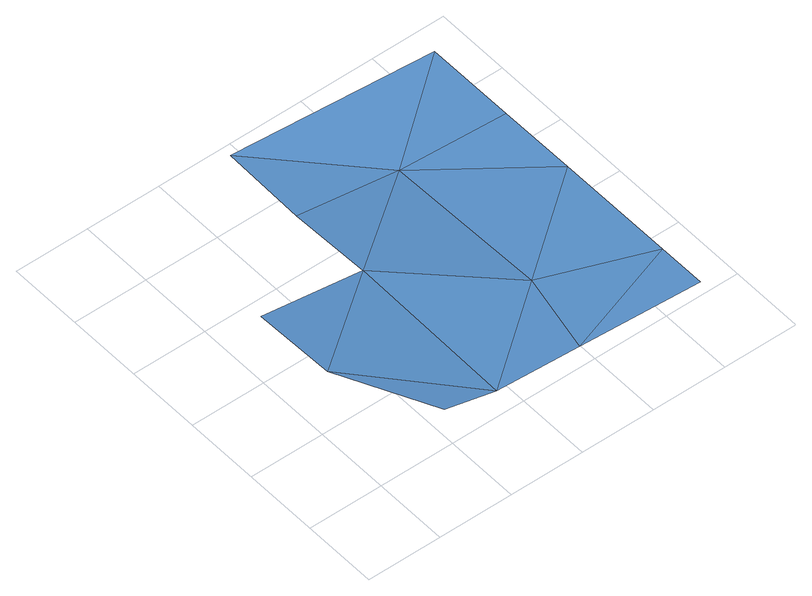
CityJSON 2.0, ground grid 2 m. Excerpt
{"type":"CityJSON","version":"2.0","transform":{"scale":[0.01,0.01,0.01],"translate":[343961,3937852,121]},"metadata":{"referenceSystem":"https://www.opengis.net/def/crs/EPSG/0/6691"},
"CityObjects":{
"waterbody1":{"type":"WaterBody","attributes":{"name":"5","class":"1140","function":"1","WaterBodyRiverFloodingRiskAttribute.description":"3","WaterBodyRiverFloodingRiskAttribute.rankOrg":"2","WaterBodyRiverFloodingRiskAttribute.adminType":"2","WaterBodyRiverFloodingRiskAttribute.scale":"L2"},"geometry":[{"type":"MultiSurface","lod":"1","boundaries":[[[0,1,2]],[[1,3,4]],[[3,1,0]],[[0,5,3]],[[5,0,6]],[[7,8,3]],[[7,9,8]],[[10,5,6]],[[3,5,7]],[[7,11,9]],[[10,6,12]],[[7,5,13]],[[5,10,13]],[[14,11,7]],[[7,13,14]]]}]}
},
"vertices":[
[336,16,73],[57,252,130],[193,19,108],[344,479,71],[61,483,113],[623,243,45],[566,12,62],[631,705,11],[348,710,54],[352,941,54],[904,139,40],[918,931,11],[902,6,45],[910,469,28],[914,683,20]
]}
